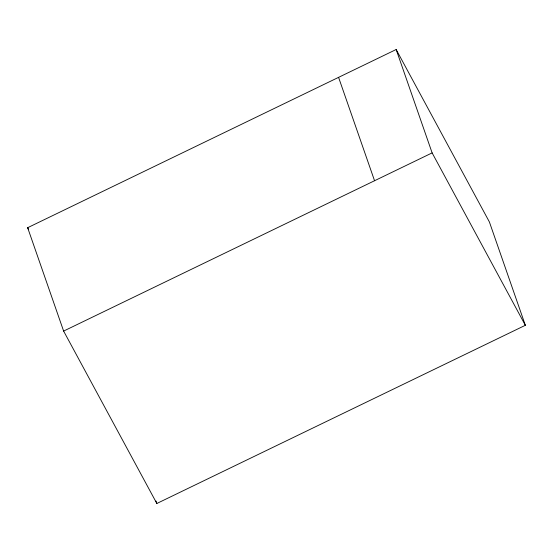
<?xml version="1.0" encoding="UTF-8"?>
<svg xmlns="http://www.w3.org/2000/svg" width="553" height="553" viewBox="0 0 553 553"><rect width="100%" height="100%" fill="white"/><g stroke="black" fill="none" stroke-linecap="round" stroke-linejoin="round"><path stroke-width="0.83" d="M27.65 227.705L396.162 49.514L489.377 221.919L525.35 325.295L156.838 503.486L63.623 331.081L27.65 227.705L28.473 229.225M63.623 331.081L432.128 152.891L396.162 49.514M432.128 152.891L525.35 325.295M338.581 77.358L374.554 180.734M155.987 501.046L156.838 503.486"/></g></svg>
